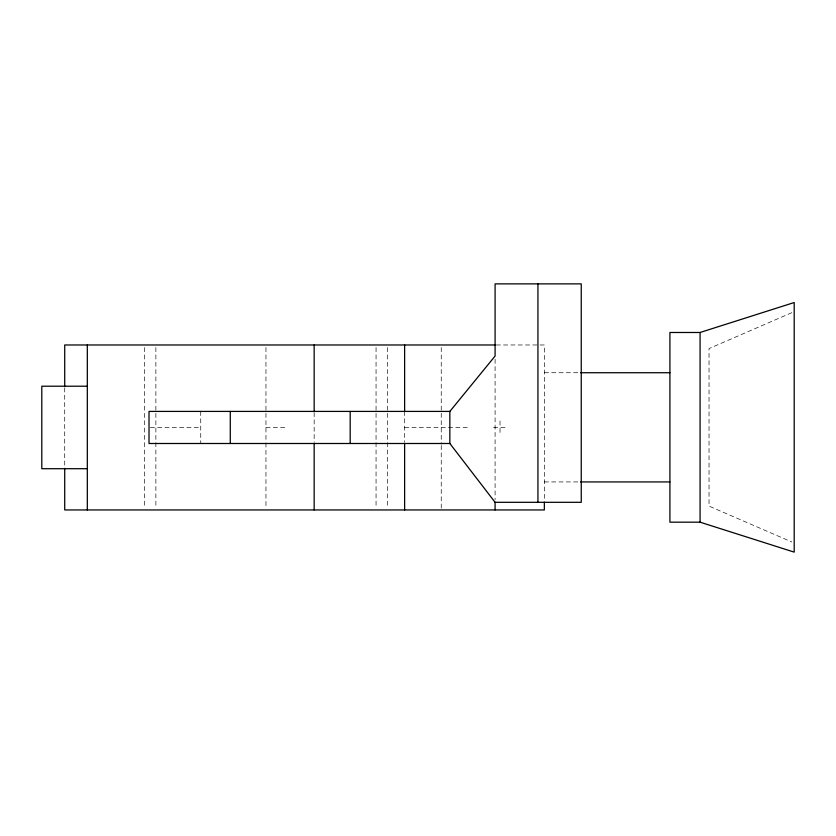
<?xml version="1.0" encoding="UTF-8"?>
<svg xmlns="http://www.w3.org/2000/svg" width="836" height="836" viewBox="0 0 836 836"><rect width="100%" height="100%" fill="white"/><g stroke="black" fill="none" stroke-linecap="round" stroke-linejoin="round"><path stroke-width="0.63" stroke-dasharray="4.18 3.13" d="M791.838 312.674L709.032 348.56L709.032 506.104L791.838 541.989M496.218 344.975L544.351 344.975L544.351 500.848M544.351 372.731L580.602 372.731M150.313 427.457L200.734 427.457M265.963 427.457L285.421 427.457M404.624 427.457L468.17 427.457M493.533 427.457L506.511 427.457M544.351 481.933L580.602 481.933M500.022 420.968L500.022 433.947M495.09 359.261L495.09 499.709M441.241 347.546L441.241 411.991M441.241 413.287L441.241 444.219M441.241 445.504L441.241 509.95M404.624 411.416L404.624 442.265M387.402 347.567L387.402 507.347M376.054 347.567L376.054 507.347M314.158 412.524L314.158 442.401M265.963 347.546L265.963 411.991M265.963 413.287L265.963 441.638M265.963 442.923L265.963 507.368M200.734 411.416L200.734 443.498M155.872 347.567L155.872 507.347M144.524 347.567L144.524 507.347M64.717 387.841L64.717 467.084"/><path stroke-width="1.25" d="M449.852 411.416L495.09 356.052L495.09 283.874L581.25 283.874L581.25 502.311L495.09 502.311L449.852 443.498L449.852 411.416L149.017 411.416L149.017 443.498L449.852 443.498M700.077 332.488L794.2 302.527L794.2 552.126L700.077 522.176L669.918 522.176L669.918 332.488L700.077 332.488L700.077 522.176M495.09 344.975L64.717 344.975L64.717 386.545M580.602 372.731L669.918 372.731M87.32 386.211L41.8 386.211L41.8 468.703L87.32 468.703M580.602 481.933L669.918 481.933M544.351 502.154L544.351 509.95L64.717 509.95L64.717 468.379M537.935 283.874L537.935 502.311M495.09 502.154L495.09 509.95M404.624 344.975L404.624 411.416M404.624 443.498L404.624 509.95M350.18 411.416L350.18 443.498M314.158 344.975L314.158 411.218M314.158 443.697L314.158 509.95M230.276 411.416L230.276 443.498M87.32 344.975L87.32 509.95"/></g></svg>
